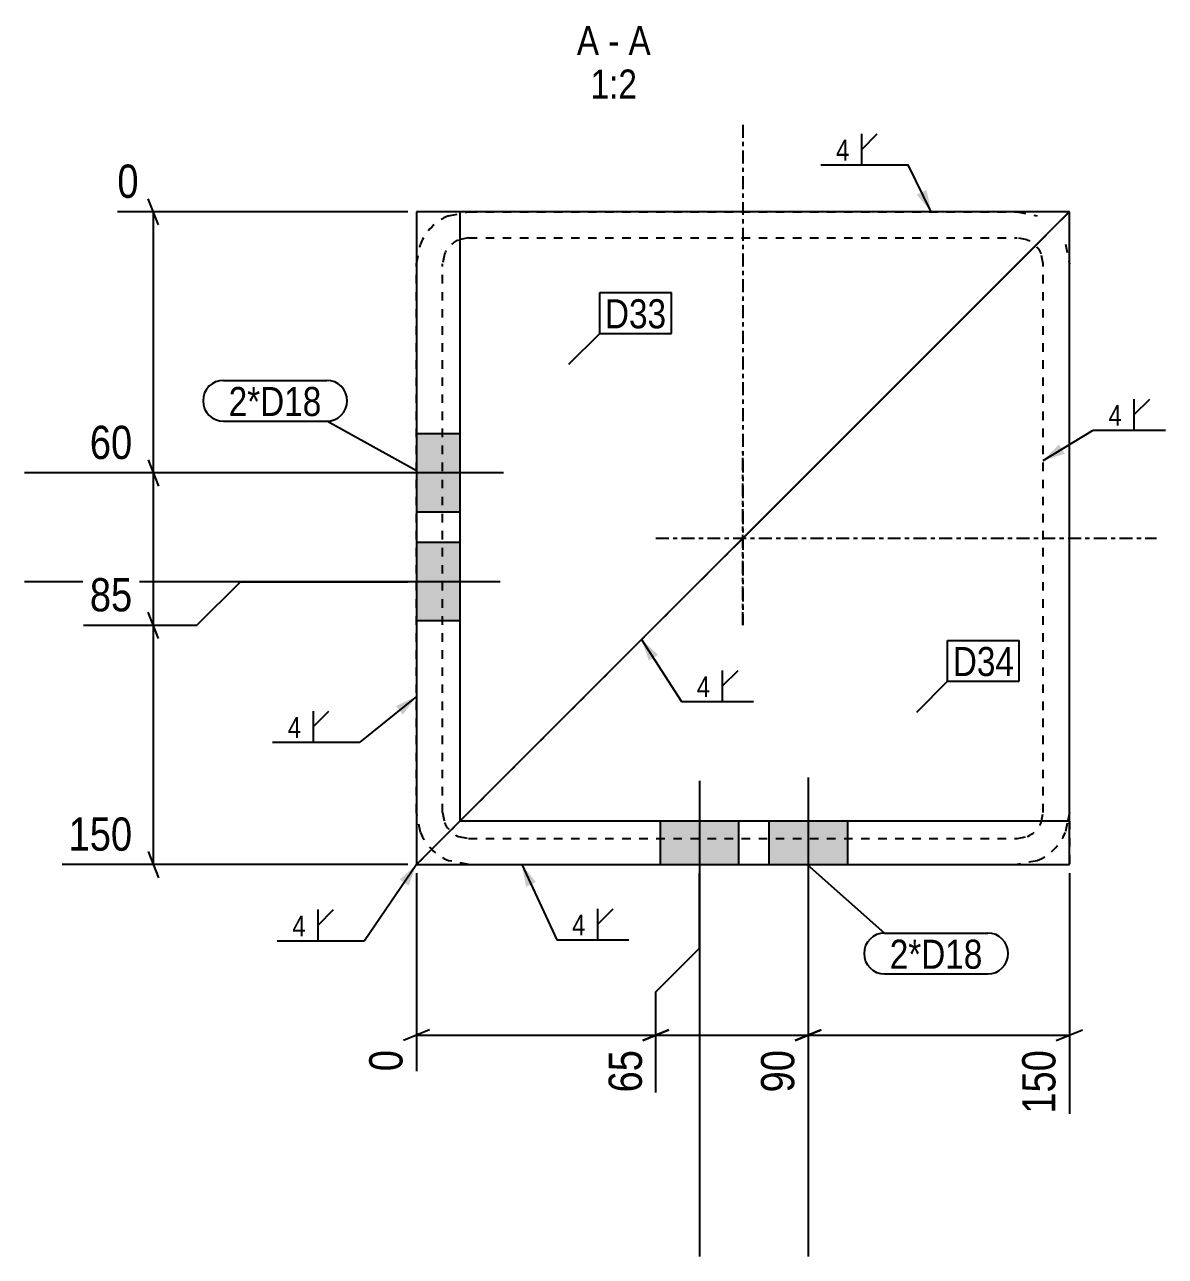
# Model space of a CAD drawing. Header units: millimetres. Extents: x 7 to 42209, y -28 to 1684.
# Drawn here: x 26376.1 to 26638.1, y -28 to 255 of the extents above; entities that cross this region are included whole.
import ezdxf

# ---------------------------------------------------------------- set-up
doc = ezdxf.new("R2010")
doc.units = ezdxf.units.MM
doc.linetypes.add('DXK_LINE_DOT2', pattern=[3.9198, 1.9599, -1.9599])
doc.linetypes.add('DXK_LINE_DOT3', pattern=[5.9187, 2.979, -0.9799, 0.9799, -0.9799])
for name, color, linetype in [('MÅLSÆTNING', 7, 'Continuous'), ('STÅL', 7, 'Continuous'), ('TEKST', 7, 'Continuous')]:
    doc.layers.add(name, color=color, linetype=linetype)
doc.styles.add('Arial Narrow', font='ARIALN.TTF', dxfattribs={"height": 0.2})

msp = doc.modelspace()

# ---------------------------------------------------------------- hatches: boundary and pattern name
at = {"layer": 'STÅL', "linetype": 'Continuous'}
for points in [[(26476.07, 143.01), (26476.07, 161.01), (26466.07, 161.01), (26466.07, 143.01)], [(26476.07, 118.01), (26476.07, 136.01), (26466.07, 136.01), (26466.07, 118.01)], [(26540.07, 72.02), (26522.07, 72.02), (26522.07, 62.02), (26540.07, 62.02)], [(26565.07, 72.02), (26547.07, 72.02), (26547.07, 62.02), (26565.07, 62.02)]]:
    msp.add_hatch(color=96, dxfattribs=at).paths.add_polyline_path(points)
at = {"layer": 'TEKST', "linetype": 'Continuous'}
for points in [[(26583.25, 217.05), (26584.34, 212.02), (26581.01, 215.94)], [(26615, 156.41), (26610.07, 154.89), (26613.71, 158.55)], [(26519.47, 108.88), (26517.81, 113.76), (26521.57, 110.23)], [(26461.39, 98.46), (26466.07, 100.62), (26462.96, 96.51)], [(26462.22, 58.59), (26466.07, 62.02), (26464.28, 57.18)], [(26491.26, 56.95), (26490.29, 62.02), (26493.53, 58.01)]]:
    msp.add_hatch(color=3, dxfattribs=at).paths.add_polyline_path(points)

# ---------------------------------------------------------------- linework, layer by layer
at = {"layer": 'MÅLSÆTNING', "color": 7, "linetype": 'Continuous'}
for p, q in [((26406.86, 209.02), (26404.46, 215.02)), ((26464.07, 212.02), (26397.38, 212.02)), ((26405.66, 152.01), (26405.66, 212.02)), ((26404.46, 155.01), (26406.86, 149.01)), ((26404.46, 155.01), (26406.86, 149.01)), ((26464.07, 152.01), (26389.59, 152.01)), ((26464.07, 152.01), (26389.59, 152.01)), ((26405.66, 117.01), (26405.66, 152.01)), ((26415.66, 117.01), (26425.66, 127.01)), ((26415.66, 117.01), (26425.66, 127.01)), ((26425.66, 127.01), (26464.07, 127.01)), ((26425.66, 127.01), (26464.07, 127.01)), ((26406.86, 114.01), (26404.46, 120.01)), ((26406.86, 114.01), (26404.46, 120.01)), ((26389.59, 117.01), (26415.66, 117.01)), ((26389.59, 117.01), (26415.66, 117.01)), ((26405.66, 62.02), (26405.66, 117.01)), ((26404.46, 65.02), (26406.86, 59.02)), ((26464.07, 62.02), (26384.72, 62.02)), ((26466.07, 60.02), (26466.07, 14.55)), ((26531.07, 42.83), (26531.07, 60.02)), ((26531.07, 42.83), (26531.07, 60.02)), ((26556.07, 60.02), (26556.07, 9.68)), ((26556.07, 60.02), (26556.07, 9.68)), ((26616.07, 60.02), (26616.07, 4.8)), ((26521.07, 32.83), (26531.07, 42.83)), ((26521.07, 32.83), (26531.07, 42.83)), ((26521.07, 9.68), (26521.07, 32.83)), ((26521.07, 9.68), (26521.07, 32.83)), ((26469.07, 24.03), (26463.07, 21.63)), ((26466.07, 22.83), (26521.07, 22.83)), ((26524.07, 24.03), (26518.07, 21.63)), ((26518.07, 21.63), (26524.07, 24.03)), ((26521.07, 22.83), (26556.07, 22.83)), ((26559.07, 24.03), (26553.07, 21.63)), ((26553.07, 21.63), (26559.07, 24.03)), ((26556.07, 22.83), (26616.07, 22.83)), ((26613.07, 21.63), (26619.07, 24.03))]:
    msp.add_line(p, q, dxfattribs=at)
at = {"layer": 'STÅL', "color": 7, "linetype": 'DXK_LINE_DOT3'}
for p, q in [((26541.07, 232.02), (26541.07, 117.02)), ((26541.07, 117.02), (26541.07, 157.02)), ((26521.07, 137.02), (26636.07, 137.02)), ((26521.07, 137.02), (26561.07, 137.02))]:
    msp.add_line(p, q, dxfattribs=at)
at = {"layer": 'STÅL', "color": 2, "linetype": 'Continuous'}
for p, q in [((26466.07, 212.02), (26466.07, 62.02)), ((26616.07, 212.02), (26466.07, 212.02)), ((26466.07, 62.02), (26615.58, 211.52)), ((26476.07, 212.02), (26476.07, 72.02)), ((26616.07, 212.02), (26612.06, 208)), ((26615.58, 211.52), (26616.07, 212.02)), ((26616.07, 62.02), (26616.07, 212.02)), ((26609.57, 205.52), (26612.06, 208)), ((26469.57, 65.52), (26609.57, 205.52)), ((26616.07, 72.02), (26476.07, 72.02)), ((26466.07, 62.02), (26469.57, 65.52)), ((26466.07, 62.02), (26616.07, 62.02))]:
    msp.add_line(p, q, dxfattribs=at)
at = {"layer": 'STÅL', "color": 7, "linetype": 'DXK_LINE_DOT2'}
for p, q in [((26616.07, 212.02), (26469.57, 65.52)), ((26473.48, 211.1), (26478.07, 212.02)), ((26478.07, 212.02), (26604.07, 212.02)), ((26604.07, 212.02), (26608.67, 211.1)), ((26609.57, 205.52), (26466.07, 62.02)), ((26466.07, 200.02), (26466.99, 204.61)), ((26478.07, 206.02), (26475.78, 205.56)), ((26478.07, 206.02), (26604.07, 206.02)), ((26606.37, 205.56), (26604.07, 206.02)), ((26615.16, 204.61), (26616.07, 200.02)), ((26472.53, 202.31), (26472.07, 200.02)), ((26610.07, 200.02), (26609.62, 202.31)), ((26466.07, 74.02), (26466.07, 200.02)), ((26472.07, 74.02), (26472.07, 200.02)), ((26610.07, 74.02), (26610.07, 200.02)), ((26616.07, 74.02), (26616.07, 200.02)), ((26466.99, 69.42), (26466.07, 74.02)), ((26472.07, 74.02), (26472.53, 71.72)), ((26609.62, 71.72), (26610.07, 74.02)), ((26616.07, 74.02), (26615.58, 71.52)), ((26615.58, 71.52), (26615.16, 69.42)), ((26616.07, 72.02), (26616.07, 62.02)), ((26475.78, 68.47), (26478.07, 68.02)), ((26478.07, 68.02), (26604.07, 68.02)), ((26604.07, 68.02), (26606.37, 68.47)), ((26478.07, 62.02), (26473.48, 62.93)), ((26608.67, 62.93), (26604.07, 62.02)), ((26478.07, 62.02), (26604.07, 62.02))]:
    msp.add_line(p, q, dxfattribs=at)
at = {"layer": 'STÅL', "color": 96, "linetype": 'Continuous'}
for p, q in [((26476.07, 161.01), (26466.07, 161.01)), ((26486.07, 152.01), (26376.07, 152.01)), ((26476.07, 143.01), (26466.07, 143.01)), ((26476.07, 136.01), (26466.07, 136.01)), ((26485.31, 127.01), (26376.07, 127.01)), ((26476.07, 118.01), (26466.07, 118.01)), ((26531.07, 81.26), (26531.07, -27.98)), ((26556.07, 82.02), (26556.07, -27.98)), ((26522.07, 72.02), (26522.07, 62.02)), ((26540.07, 72.02), (26540.07, 62.02)), ((26547.07, 72.02), (26547.07, 62.02)), ((26565.07, 72.02), (26565.07, 62.02))]:
    msp.add_line(p, q, dxfattribs=at)
at = {"layer": 'STÅL', "color": 7, "linetype": 'DXK_LINE_DOT2'}
for centre, radius, start, end in [((26478.07, 200.02), 12, 112.5, 157.5), ((26478.07, 200.02), 6, 112.5, 157.5), ((26604.07, 200.02), 6, 22.5, 67.5), ((26478.07, 74.02), 6, 202.5, 247.5), ((26604.07, 74.02), 6, 292.5, 337.5), ((26478.07, 74.02), 12, 202.5, 247.5), ((26604.07, 74.02), 12, 292.5, 337.5)]:
    msp.add_arc(centre, radius, start, end, dxfattribs=at)
at = {"layer": 'TEKST', "color": 3, "linetype": 'Continuous'}
for p, q in [((26568.37, 226.36), (26568.37, 229.93)), ((26568.37, 226.36), (26571.94, 229.93)), ((26568.37, 222.79), (26568.37, 226.36)), ((26584.34, 212.02), (26579.01, 222.79)), ((26630.98, 165.42), (26630.98, 168.99)), ((26630.98, 165.42), (26634.56, 168.99)), ((26630.98, 161.85), (26630.98, 165.42)), ((26610.07, 154.89), (26621.58, 161.85)), ((26517.81, 113.76), (26526.99, 99.52)), ((26536.39, 103.09), (26536.39, 106.66)), ((26536.39, 103.09), (26539.97, 106.66)), ((26536.39, 99.52), (26536.39, 103.09)), ((26466.07, 100.62), (26453.06, 90.15)), ((26442.42, 93.72), (26442.42, 97.29)), ((26442.42, 93.72), (26445.99, 97.29)), ((26442.42, 90.15), (26442.42, 93.72)), ((26466.07, 62.02), (26454.13, 44.54)), ((26490.29, 62.02), (26498.33, 44.74)), ((26443.48, 48.12), (26443.48, 51.69)), ((26443.48, 48.12), (26447.06, 51.69)), ((26507.73, 48.31), (26507.73, 51.88)), ((26507.73, 48.31), (26511.3, 51.88)), ((26443.48, 44.54), (26443.48, 48.12)), ((26507.73, 44.74), (26507.73, 48.31))]:
    msp.add_line(p, q, dxfattribs=at)

# ---------------------------------------------------------------- wipeouts: each hides what was drawn before it
at = {"color": 0, "linetype": 'Continuous'}
for points, layer in [([(26402.4, 153.61), (26402.4, 164.81), (26389.45, 164.81), (26389.45, 153.61)], 'MÅLSÆTNING'), ([(26402.4, 63.62), (26402.4, 74.82), (26384.57, 74.82), (26384.57, 63.62)], 'MÅLSÆTNING'), ([(26508.05, 248.02), (26508.05, 255.02), (26502.93, 255.02), (26502.93, 248.02)], 'TEKST'), ([(26512.7, 248.02), (26512.7, 255.02), (26510.15, 255.02), (26510.15, 248.02)], 'TEKST'), ([(26519.91, 248.02), (26519.91, 255.02), (26514.8, 255.02), (26514.8, 248.02)], 'TEKST'), ([(26516.75, 238.02), (26516.75, 245.02), (26506.09, 245.02), (26506.09, 238.02)], 'TEKST')]:
    msp.add_wipeout(points, dxfattribs=at).dxf.layer = layer
at = {"color": 0}
for points in [[(26565.91, 223.39), (26565.91, 229.19), (26562.07, 229.19), (26562.07, 223.39)], [(26444.27, 165.09), (26444.27, 172.09), (26422.95, 172.09), (26422.95, 165.09)], [(26628.53, 162.45), (26628.53, 168.25), (26624.68, 168.25), (26624.68, 162.45)], [(26439.96, 90.75), (26439.96, 96.55), (26436.12, 96.55), (26436.12, 90.75)], [(26441.03, 45.14), (26441.03, 50.94), (26437.18, 50.94), (26437.18, 45.14)], [(26505.27, 45.34), (26505.27, 51.14), (26501.43, 51.14), (26501.43, 45.34)], [(26596.13, 38.1), (26596.13, 45.1), (26574.81, 45.1), (26574.81, 38.1)]]:
    msp.add_wipeout(points, dxfattribs=at).dxf.layer = 'TEKST'

# ---------------------------------------------------------------- next in the draw order: linework, layer by layer
at = {"layer": 'TEKST', "color": 3, "linetype": 'Continuous'}
for p, q in [((26558.97, 222.79), (26579.01, 222.79)), ((26621.58, 161.85), (26638.13, 161.85)), ((26433.02, 90.15), (26453.06, 90.15)), ((26434.08, 44.54), (26454.13, 44.54)), ((26498.33, 44.74), (26514.87, 44.74))]:
    msp.add_line(p, q, dxfattribs=at)

# ---------------------------------------------------------------- next in the draw order: texts
at = {"layer": 'MÅLSÆTNING', "color": 3, "linetype": 'Continuous', "style": 'Arial Narrow'}
for s, p in [('60', (26391.05, 155.21)), ('150', (26386.17, 65.22))]:
    msp.add_text(s, height=7.635, dxfattribs=at).set_placement(p)
at = {"layer": 'TEKST', "color": 3, "linetype": 'Continuous', "style": 'Arial Narrow'}
for s, height, p in [('A', 6.68, (26502.93, 248.02)), ('A', 6.68, (26514.8, 248.02)), ('-', 6.68, (26510.15, 248.02)), ('1:2', 6.681, (26506.09, 238.02))]:
    msp.add_text(s, height=height, dxfattribs=at).set_placement(p)
at = {"layer": 'TEKST', "color": 3, "style": 'Arial Narrow'}
for p in [(26562.47, 223.79), (26625.08, 162.85), (26436.52, 91.15), (26437.58, 45.54), (26501.83, 45.74)]:
    msp.add_text('4', height=4.77, dxfattribs=at).set_placement(p)

# ---------------------------------------------------------------- next in the draw order: wipeouts: each hides what was drawn before it
at = {"color": 0, "linetype": 'Continuous'}
for points in [[(26403.86, 213.62), (26403.86, 224.82), (26395.78, 224.82), (26395.78, 213.62)], [(26402.4, 118.61), (26402.4, 129.81), (26389.45, 129.81), (26389.45, 118.61)], [(26464.47, 21.02), (26453.27, 21.02), (26453.27, 12.95), (26464.47, 12.95)], [(26519.47, 21.02), (26508.27, 21.02), (26508.27, 8.07), (26519.47, 8.07)], [(26554.47, 21.02), (26543.27, 21.02), (26543.27, 8.07), (26554.47, 8.07)], [(26614.47, 21.02), (26603.27, 21.02), (26603.27, 3.2), (26614.47, 3.2)]]:
    msp.add_wipeout(points, dxfattribs=at).dxf.layer = 'MÅLSÆTNING'
at = {"color": 0}
for points in [[(26523.46, 185.24), (26523.46, 192.24), (26509.39, 192.24), (26509.39, 185.24)], [(26444.27, 165.09), (26444.27, 172.09), (26422.95, 172.09), (26422.95, 165.09)], [(26603.36, 105.34), (26603.36, 112.34), (26589.3, 112.34), (26589.3, 105.34)], [(26533.94, 100.12), (26533.94, 105.92), (26530.09, 105.92), (26530.09, 100.12)], [(26596.13, 38.1), (26596.13, 45.1), (26574.81, 45.1), (26574.81, 38.1)]]:
    msp.add_wipeout(points, dxfattribs=at).dxf.layer = 'TEKST'

# ---------------------------------------------------------------- next in the draw order: linework, layer by layer
at = {"layer": 'TEKST', "color": 7, "linetype": 'Continuous'}
for p, q in [((26421.75, 173.29), (26445.47, 173.29)), ((26421.75, 163.89), (26445.47, 163.89)), ((26466.07, 152.53), (26445.47, 163.89)), ((26555.82, 62.02), (26573.61, 46.3)), ((26573.61, 46.3), (26597.33, 46.3)), ((26573.61, 36.9), (26597.33, 36.9))]:
    msp.add_line(p, q, dxfattribs=at)
at = {"layer": 'TEKST', "color": 3, "linetype": 'Continuous'}
msp.add_line((26526.99, 99.52), (26543.54, 99.52), dxfattribs=at)
at = {"layer": 'TEKST', "color": 7, "linetype": 'Continuous'}
for centre, start, end in [((26421.75, 168.59), 90, 270), ((26445.47, 168.59), 270, 90), ((26573.61, 41.6), 90, 270), ((26597.33, 41.6), 270, 90)]:
    msp.add_arc(centre, 4.7, start, end, dxfattribs=at)

# ---------------------------------------------------------------- next in the draw order: texts
at = {"layer": 'MÅLSÆTNING', "color": 3, "linetype": 'Continuous', "style": 'Arial Narrow'}
for s, height, p in [('0', 7.64, (26397.38, 215.22)), ('85', 7.635, (26391.05, 120.21))]:
    msp.add_text(s, height=height, dxfattribs=at).set_placement(p)
for s, height, p in [('0', 7.64, (26462.87, 14.55)), ('65', 7.635, (26517.87, 9.68)), ('90', 7.635, (26552.87, 9.68)), ('150', 7.635, (26612.87, 4.8))]:
    msp.add_text(s, height=height, rotation=90.0002, dxfattribs=at).set_placement(p)
at = {"layer": 'TEKST', "color": 3, "style": 'Arial Narrow'}
for s, height, p in [('2*D18', 6.681, (26422.95, 165.09)), ('4', 4.77, (26530.49, 100.52)), ('2*D18', 6.681, (26574.81, 38.1))]:
    msp.add_text(s, height=height, dxfattribs=at).set_placement(p)

# ---------------------------------------------------------------- next in the draw order: wipeouts: each hides what was drawn before it
at = {"color": 0}
for points in [[(26523.46, 185.24), (26523.46, 192.24), (26509.39, 192.24), (26509.39, 185.24)], [(26603.36, 105.34), (26603.36, 112.34), (26589.3, 112.34), (26589.3, 105.34)]]:
    msp.add_wipeout(points, dxfattribs=at).dxf.layer = 'TEKST'

# ---------------------------------------------------------------- next in the draw order: linework, layer by layer
at = {"layer": 'TEKST', "color": 7, "linetype": 'Continuous'}
for p, q in [((26508.19, 193.44), (26524.66, 193.44)), ((26508.19, 184.04), (26508.19, 193.44)), ((26524.66, 184.04), (26524.66, 193.44)), ((26501.12, 176.97), (26508.19, 184.04)), ((26508.19, 184.04), (26524.66, 184.04)), ((26588.1, 113.54), (26604.56, 113.54)), ((26588.1, 104.14), (26588.1, 113.54)), ((26604.56, 104.14), (26604.56, 113.54)), ((26581.02, 97.06), (26588.1, 104.14)), ((26588.1, 104.14), (26604.56, 104.14))]:
    msp.add_line(p, q, dxfattribs=at)

# ---------------------------------------------------------------- next in the draw order: texts
at = {"layer": 'TEKST', "color": 3, "style": 'Arial Narrow'}
for s, p in [('D33', (26509.39, 185.24)), ('D34', (26589.3, 105.34))]:
    msp.add_text(s, height=6.681, dxfattribs=at).set_placement(p)

doc.saveas('drawing.dxf')
